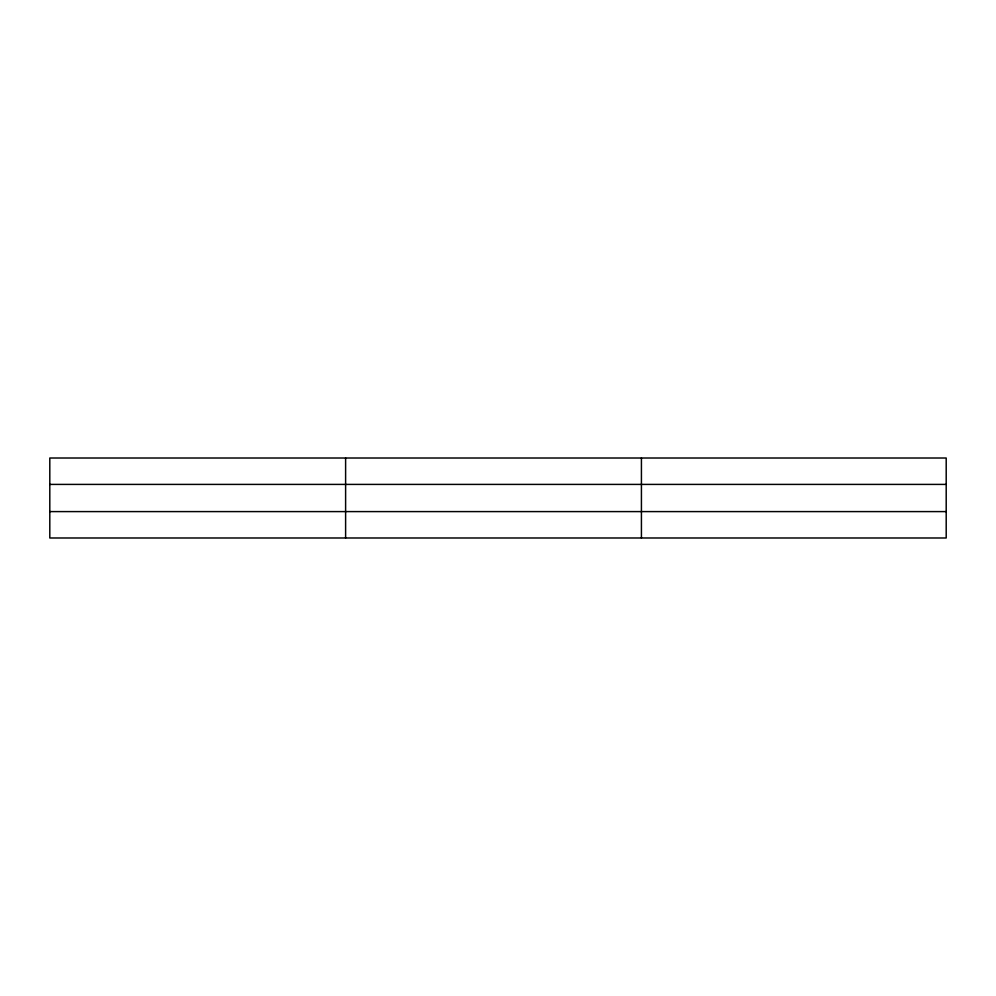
<?xml version="1.0" encoding="UTF-8"?>
<svg xmlns="http://www.w3.org/2000/svg" width="996" height="996" viewBox="0 0 996 996"><rect width="100%" height="100%" fill="white"/><g stroke="black" fill="none" stroke-linecap="round" stroke-linejoin="round"><path stroke-width="1.49" d="M345.612 537.989L345.612 458.011M641.424 537.989L641.424 458.011M946.2 484.405L946.2 458.011L49.8 458.011L49.8 537.989L946.2 537.989L946.2 484.405L49.8 484.405M49.8 511.595L946.2 511.595"/></g></svg>
